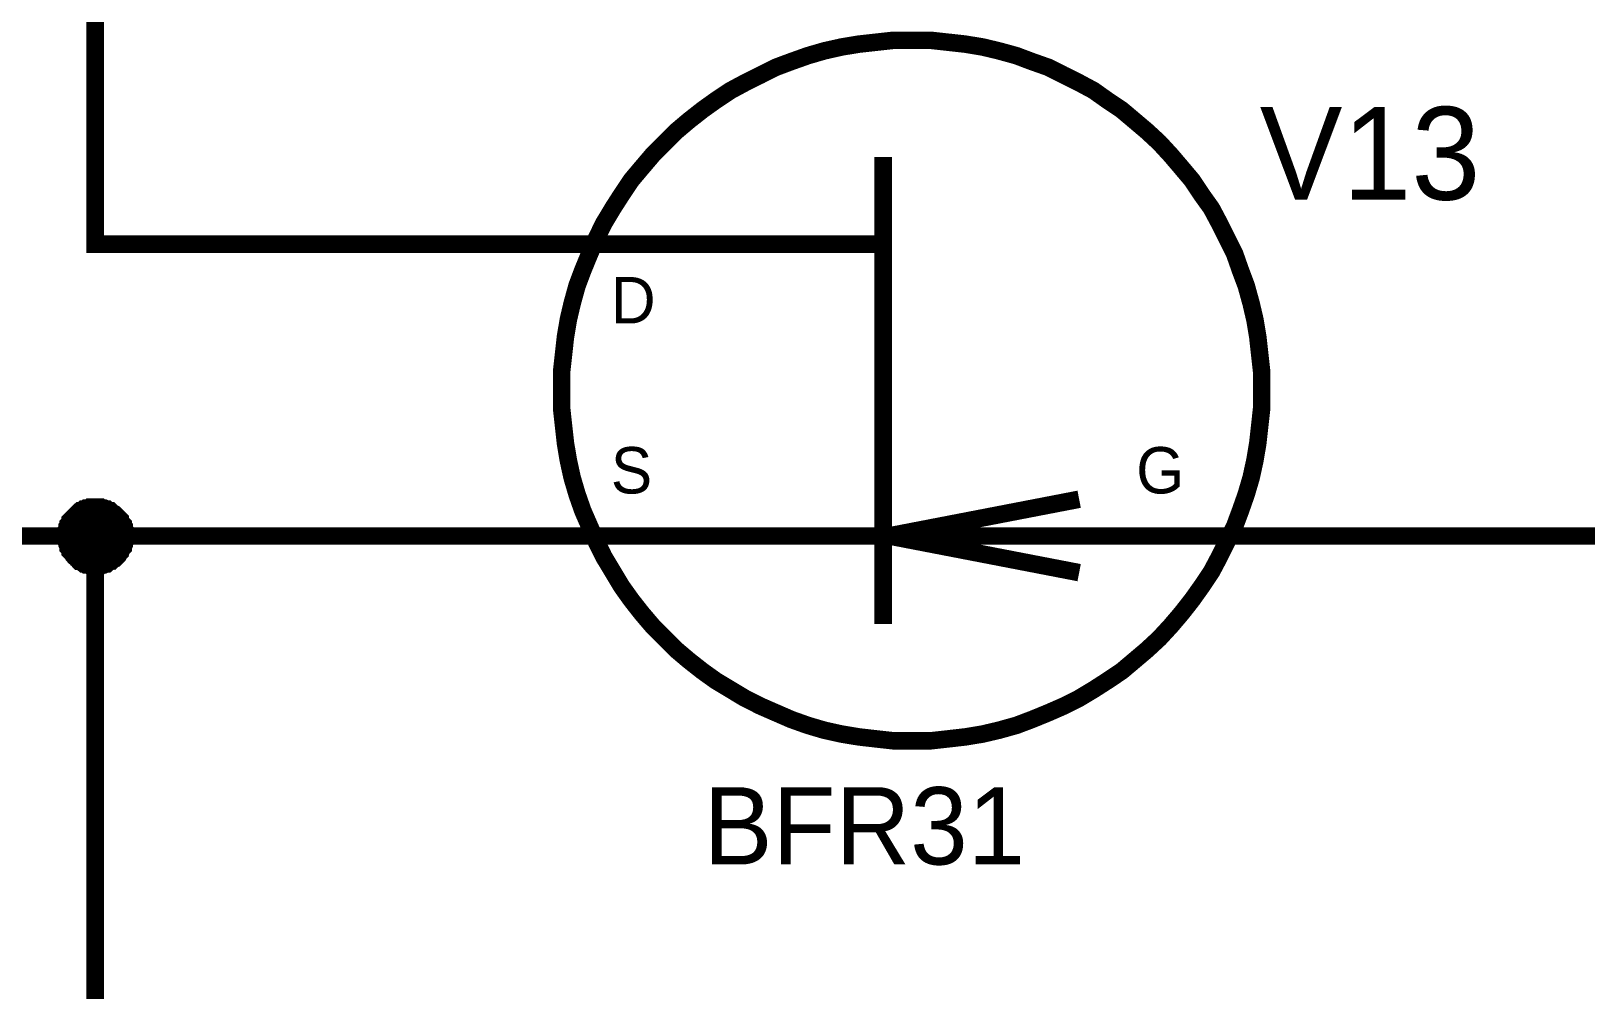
# Model space of a CAD drawing. Header units: millimetres. Extents: x 0 to 420, y 0 to 297.
# Drawn here: x 126.44 to 153.09, y 177.22 to 193.65 of the extents above; entities that cross this region are included whole.
import ezdxf

# ---------------------------------------------------------------- set-up
doc = ezdxf.new("R2010")
doc.units = ezdxf.units.MM
doc.layers.add('Sheet', color=255, linetype='Continuous')

msp = doc.modelspace()

# ---------------------------------------------------------------- linework, layer by layer
at = {"layer": 'Sheet'}
for points, const_width in [([(135.04, 189.997), (127.543, 189.997), (127.543, 199.998), (127.543, 229.986)], 0.3), ([(150.035, 184.996), (157.533, 184.996), (157.533, 199.998), (155.034, 199.998)], 0.3), ([(135.537, 187.496), (135.537, 187.811), (135.57, 188.109), (135.603, 188.407), (135.653, 188.705), (135.719, 188.986), (135.802, 189.285), (135.901, 189.549), (136.017, 189.831), (136.133, 190.096), (136.265, 190.361), (136.414, 190.609), (136.563, 190.841), (136.728, 191.089), (136.91, 191.305), (137.093, 191.52), (137.308, 191.735), (137.506, 191.934), (137.721, 192.116), (137.953, 192.298), (138.185, 192.464), (138.433, 192.629), (138.681, 192.762), (138.946, 192.894), (139.211, 193.027), (139.476, 193.126), (139.757, 193.226), (140.039, 193.308), (140.337, 193.375), (140.634, 193.424), (140.932, 193.457), (141.23, 193.49), (141.545, 193.49)], 0.3), ([(141.545, 193.49), (141.23, 193.49), (140.932, 193.457), (140.634, 193.424), (140.337, 193.375), (140.039, 193.308), (139.757, 193.226), (139.476, 193.126), (139.211, 193.027), (138.946, 192.894), (138.681, 192.762), (138.433, 192.629), (138.185, 192.464), (137.953, 192.298), (137.721, 192.116), (137.506, 191.934), (137.308, 191.735), (137.093, 191.52), (136.91, 191.305), (136.728, 191.089), (136.563, 190.841), (136.414, 190.609), (136.265, 190.361), (136.133, 190.096), (136.017, 189.831), (135.901, 189.549), (135.802, 189.285), (135.719, 188.986), (135.653, 188.705), (135.603, 188.407), (135.57, 188.109), (135.537, 187.811), (135.537, 187.496)], 0.3), ([(141.545, 193.49), (141.545, 193.49)], 0.3), ([(141.545, 193.49), (141.859, 193.49), (142.157, 193.457), (142.455, 193.424), (142.753, 193.375), (143.034, 193.308), (143.332, 193.226), (143.597, 193.126), (143.878, 193.027), (144.143, 192.894), (144.408, 192.762), (144.656, 192.629), (144.888, 192.464), (145.136, 192.298), (145.352, 192.116), (145.567, 191.934), (145.782, 191.735), (145.98, 191.52), (146.163, 191.305), (146.345, 191.089), (146.51, 190.841), (146.676, 190.609), (146.808, 190.361), (146.94, 190.096), (147.073, 189.831), (147.172, 189.549), (147.271, 189.285), (147.354, 188.986), (147.42, 188.705), (147.47, 188.407), (147.503, 188.109), (147.536, 187.811), (147.536, 187.496)], 0.3), ([(147.536, 187.496), (147.536, 187.811), (147.503, 188.109), (147.47, 188.407), (147.42, 188.705), (147.354, 188.986), (147.271, 189.285), (147.172, 189.549), (147.073, 189.831), (146.94, 190.096), (146.808, 190.361), (146.676, 190.609), (146.51, 190.841), (146.345, 191.089), (146.163, 191.305), (145.98, 191.52), (145.782, 191.735), (145.567, 191.934), (145.352, 192.116), (145.136, 192.298), (144.888, 192.464), (144.656, 192.629), (144.408, 192.762), (144.143, 192.894), (143.878, 193.027), (143.597, 193.126), (143.332, 193.226), (143.034, 193.308), (142.753, 193.375), (142.455, 193.424), (142.157, 193.457), (141.859, 193.49), (141.545, 193.49)], 0.3), ([(141.048, 191.487), (141.048, 183.489)], 0.3), ([(137.539, 189.997), (135.04, 189.997)], 0.3), ([(137.539, 189.997), (140.899, 189.997)], 0.3), ([(141.545, 181.485), (141.23, 181.485), (140.932, 181.518), (140.634, 181.552), (140.337, 181.601), (140.039, 181.667), (139.757, 181.75), (139.476, 181.85), (139.211, 181.965), (138.946, 182.081), (138.681, 182.214), (138.433, 182.363), (138.185, 182.512), (137.953, 182.678), (137.721, 182.86), (137.506, 183.042), (137.308, 183.241), (137.093, 183.456), (136.91, 183.671), (136.728, 183.903), (136.563, 184.135), (136.414, 184.383), (136.265, 184.631), (136.133, 184.896), (136.017, 185.161), (135.901, 185.426), (135.802, 185.708), (135.719, 185.989), (135.653, 186.287), (135.603, 186.585), (135.57, 186.883), (135.537, 187.182), (135.537, 187.496)], 0.3), ([(135.537, 187.496), (135.537, 187.496)], 0.3), ([(135.537, 187.496), (135.537, 187.182), (135.57, 186.883), (135.603, 186.585), (135.653, 186.287), (135.719, 185.989), (135.802, 185.708), (135.901, 185.426), (136.017, 185.161), (136.133, 184.896), (136.265, 184.631), (136.414, 184.383), (136.563, 184.135), (136.728, 183.903), (136.91, 183.671), (137.093, 183.456), (137.308, 183.241), (137.506, 183.042), (137.721, 182.86), (137.953, 182.678), (138.185, 182.512), (138.433, 182.363), (138.681, 182.214), (138.946, 182.081), (139.211, 181.965), (139.476, 181.85), (139.757, 181.75), (140.039, 181.667), (140.337, 181.601), (140.634, 181.552), (140.932, 181.518), (141.23, 181.485), (141.545, 181.485)], 0.3), ([(147.536, 187.496), (147.536, 187.182), (147.503, 186.883), (147.47, 186.585), (147.42, 186.287), (147.354, 185.989), (147.271, 185.708), (147.172, 185.426), (147.073, 185.161), (146.94, 184.896), (146.808, 184.631), (146.676, 184.383), (146.51, 184.135), (146.345, 183.903), (146.163, 183.671), (145.98, 183.456), (145.782, 183.241), (145.567, 183.042), (145.352, 182.86), (145.136, 182.678), (144.888, 182.512), (144.656, 182.363), (144.408, 182.214), (144.143, 182.081), (143.878, 181.965), (143.597, 181.85), (143.332, 181.75), (143.034, 181.667), (142.753, 181.601), (142.455, 181.552), (142.157, 181.518), (141.859, 181.485), (141.545, 181.485)], 0.3), ([(141.545, 181.485), (141.859, 181.485), (142.157, 181.518), (142.455, 181.552), (142.753, 181.601), (143.034, 181.667), (143.332, 181.75), (143.597, 181.85), (143.878, 181.965), (144.143, 182.081), (144.408, 182.214), (144.656, 182.363), (144.888, 182.512), (145.136, 182.678), (145.352, 182.86), (145.567, 183.042), (145.782, 183.241), (145.98, 183.456), (146.163, 183.671), (146.345, 183.903), (146.51, 184.135), (146.676, 184.383), (146.808, 184.631), (146.94, 184.896), (147.073, 185.161), (147.172, 185.426), (147.271, 185.708), (147.354, 185.989), (147.42, 186.287), (147.47, 186.585), (147.503, 186.883), (147.536, 187.182), (147.536, 187.496)], 0.3), ([(147.536, 187.496), (147.536, 187.496), (147.536, 187.496), (147.536, 187.496), (147.536, 187.496), (147.536, 187.496), (147.536, 187.496), (147.536, 187.496), (147.536, 187.496), (147.536, 187.496), (147.536, 187.496), (147.536, 187.496), (147.536, 187.496), (147.536, 187.496), (147.536, 187.496), (147.536, 187.496), (147.536, 187.496), (147.536, 187.496), (147.536, 187.496), (147.536, 187.496), (147.536, 187.496), (147.536, 187.496), (147.536, 187.496), (147.536, 187.496), (147.536, 187.496), (147.536, 187.496), (147.536, 187.496), (147.536, 187.496), (147.536, 187.496), (147.536, 187.496), (147.536, 187.496), (147.536, 187.496), (147.536, 187.496)], 0.3), ([(147.536, 187.496), (147.536, 187.496)], 0.3), ([(141.148, 184.996), (144.408, 185.625)], 0.3), ([(127.046, 184.996), (127.046, 185.029), (127.046, 185.045), (127.046, 185.079), (127.063, 185.095), (127.063, 185.128), (127.063, 185.145), (127.079, 185.161), (127.079, 185.194), (127.096, 185.211), (127.112, 185.228), (127.112, 185.261), (127.129, 185.277), (127.145, 185.294), (127.162, 185.31), (127.178, 185.327), (127.195, 185.343), (127.212, 185.36), (127.228, 185.377), (127.245, 185.393), (127.261, 185.41), (127.278, 185.426), (127.311, 185.426), (127.327, 185.443), (127.344, 185.459), (127.377, 185.459), (127.394, 185.476), (127.41, 185.476), (127.443, 185.476), (127.46, 185.493), (127.493, 185.493), (127.509, 185.493), (127.543, 185.493)], 0.3), ([(127.046, 184.996), (127.046, 185.029), (127.046, 185.045), (127.046, 185.079), (127.063, 185.095), (127.063, 185.128), (127.063, 185.145), (127.079, 185.161), (127.079, 185.194), (127.096, 185.211), (127.112, 185.228), (127.112, 185.261), (127.129, 185.277), (127.145, 185.294), (127.162, 185.31), (127.178, 185.327), (127.195, 185.343), (127.212, 185.36), (127.228, 185.377), (127.245, 185.393), (127.261, 185.41), (127.278, 185.426), (127.311, 185.426), (127.327, 185.443), (127.344, 185.459), (127.377, 185.459), (127.394, 185.476), (127.41, 185.476), (127.443, 185.476), (127.46, 185.493), (127.493, 185.493), (127.509, 185.493), (127.543, 185.493)], 0.3), ([(127.046, 184.996), (127.046, 185.029), (127.046, 185.045), (127.046, 185.079), (127.063, 185.095), (127.063, 185.128), (127.063, 185.145), (127.079, 185.161), (127.079, 185.194), (127.096, 185.211), (127.112, 185.228), (127.112, 185.261), (127.129, 185.277), (127.145, 185.294), (127.162, 185.31), (127.178, 185.327), (127.195, 185.343), (127.212, 185.36), (127.228, 185.377), (127.245, 185.393), (127.261, 185.41), (127.278, 185.426), (127.311, 185.426), (127.327, 185.443), (127.344, 185.459), (127.377, 185.459), (127.394, 185.476), (127.41, 185.476), (127.443, 185.476), (127.46, 185.493), (127.493, 185.493), (127.509, 185.493), (127.543, 185.493)], 0.3), ([(127.046, 184.996), (127.046, 185.029), (127.046, 185.045), (127.046, 185.079), (127.063, 185.095), (127.063, 185.128), (127.063, 185.145), (127.079, 185.161), (127.079, 185.194), (127.096, 185.211), (127.112, 185.228), (127.112, 185.261), (127.129, 185.277), (127.145, 185.294), (127.162, 185.31), (127.178, 185.327), (127.195, 185.343), (127.212, 185.36), (127.228, 185.377), (127.245, 185.393), (127.261, 185.41), (127.278, 185.426), (127.311, 185.426), (127.327, 185.443), (127.344, 185.459), (127.377, 185.459), (127.394, 185.476), (127.41, 185.476), (127.443, 185.476), (127.46, 185.493), (127.493, 185.493), (127.509, 185.493), (127.543, 185.493)], 0.3), ([(127.046, 184.996), (127.046, 185.029), (127.046, 185.045), (127.046, 185.079), (127.063, 185.095), (127.063, 185.128), (127.063, 185.145), (127.079, 185.161), (127.079, 185.194), (127.096, 185.211), (127.112, 185.228), (127.112, 185.261), (127.129, 185.277), (127.145, 185.294), (127.162, 185.31), (127.178, 185.327), (127.195, 185.343), (127.212, 185.36), (127.228, 185.377), (127.245, 185.393), (127.261, 185.41), (127.278, 185.426), (127.311, 185.426), (127.327, 185.443), (127.344, 185.459), (127.377, 185.459), (127.394, 185.476), (127.41, 185.476), (127.443, 185.476), (127.46, 185.493), (127.493, 185.493), (127.509, 185.493), (127.543, 185.493)], 0.0991), ([(127.046, 184.996), (127.046, 185.029), (127.046, 185.045), (127.046, 185.079), (127.063, 185.095), (127.063, 185.128), (127.063, 185.145), (127.079, 185.161), (127.079, 185.194), (127.096, 185.211), (127.112, 185.228), (127.112, 185.261), (127.129, 185.277), (127.145, 185.294), (127.162, 185.31), (127.178, 185.327), (127.195, 185.343), (127.212, 185.36), (127.228, 185.377), (127.245, 185.393), (127.261, 185.41), (127.278, 185.426), (127.311, 185.426), (127.327, 185.443), (127.344, 185.459), (127.377, 185.459), (127.394, 185.476), (127.41, 185.476), (127.443, 185.476), (127.46, 185.493), (127.493, 185.493), (127.509, 185.493), (127.543, 185.493)], 0.0991), ([(127.046, 184.996), (127.046, 185.029), (127.046, 185.045), (127.046, 185.079), (127.063, 185.095), (127.063, 185.128), (127.063, 185.145), (127.079, 185.161), (127.079, 185.194), (127.096, 185.211), (127.112, 185.228), (127.112, 185.261), (127.129, 185.277), (127.145, 185.294), (127.162, 185.31), (127.178, 185.327), (127.195, 185.343), (127.212, 185.36), (127.228, 185.377), (127.245, 185.393), (127.261, 185.41), (127.278, 185.426), (127.311, 185.426), (127.327, 185.443), (127.344, 185.459), (127.377, 185.459), (127.394, 185.476), (127.41, 185.476), (127.443, 185.476), (127.46, 185.493), (127.493, 185.493), (127.509, 185.493), (127.543, 185.493)], 0.0991), ([(127.046, 184.996), (127.046, 185.029), (127.046, 185.045), (127.046, 185.079), (127.063, 185.095), (127.063, 185.128), (127.063, 185.145), (127.079, 185.161), (127.079, 185.194), (127.096, 185.211), (127.112, 185.228), (127.112, 185.261), (127.129, 185.277), (127.145, 185.294), (127.162, 185.31), (127.178, 185.327), (127.195, 185.343), (127.212, 185.36), (127.228, 185.377), (127.245, 185.393), (127.261, 185.41), (127.278, 185.426), (127.311, 185.426), (127.327, 185.443), (127.344, 185.459), (127.377, 185.459), (127.394, 185.476), (127.41, 185.476), (127.443, 185.476), (127.46, 185.493), (127.493, 185.493), (127.509, 185.493), (127.543, 185.493)], 0.0991), ([(127.543, 185.493), (127.543, 185.493)], 0.3), ([(127.543, 185.493), (127.576, 185.493), (127.592, 185.493), (127.625, 185.493), (127.642, 185.476), (127.675, 185.476), (127.692, 185.476), (127.725, 185.459), (127.741, 185.459), (127.758, 185.443), (127.791, 185.426), (127.807, 185.426), (127.824, 185.41), (127.84, 185.393), (127.874, 185.377), (127.89, 185.36), (127.907, 185.343), (127.923, 185.327), (127.94, 185.31), (127.956, 185.294), (127.973, 185.277), (127.973, 185.261), (127.989, 185.228), (128.006, 185.211), (128.023, 185.194), (128.023, 185.161), (128.039, 185.145), (128.039, 185.128), (128.039, 185.095), (128.056, 185.079), (128.056, 185.045), (128.056, 185.029), (128.056, 184.996)], 0.3), ([(127.543, 185.493), (127.543, 185.493)], 0.3), ([(127.543, 185.493), (127.576, 185.493), (127.592, 185.493), (127.625, 185.493), (127.642, 185.476), (127.675, 185.476), (127.692, 185.476), (127.725, 185.459), (127.741, 185.459), (127.758, 185.443), (127.791, 185.426), (127.807, 185.426), (127.824, 185.41), (127.84, 185.393), (127.874, 185.377), (127.89, 185.36), (127.907, 185.343), (127.923, 185.327), (127.94, 185.31), (127.956, 185.294), (127.973, 185.277), (127.973, 185.261), (127.989, 185.228), (128.006, 185.211), (128.023, 185.194), (128.023, 185.161), (128.039, 185.145), (128.039, 185.128), (128.039, 185.095), (128.056, 185.079), (128.056, 185.045), (128.056, 185.029), (128.056, 184.996)], 0.3), ([(127.543, 185.493), (127.543, 185.493)], 0.3), ([(127.543, 185.493), (127.576, 185.493), (127.592, 185.493), (127.625, 185.493), (127.642, 185.476), (127.675, 185.476), (127.692, 185.476), (127.725, 185.459), (127.741, 185.459), (127.758, 185.443), (127.791, 185.426), (127.807, 185.426), (127.824, 185.41), (127.84, 185.393), (127.874, 185.377), (127.89, 185.36), (127.907, 185.343), (127.923, 185.327), (127.94, 185.31), (127.956, 185.294), (127.973, 185.277), (127.973, 185.261), (127.989, 185.228), (128.006, 185.211), (128.023, 185.194), (128.023, 185.161), (128.039, 185.145), (128.039, 185.128), (128.039, 185.095), (128.056, 185.079), (128.056, 185.045), (128.056, 185.029), (128.056, 184.996)], 0.3), ([(127.543, 185.493), (127.543, 185.493)], 0.3), ([(127.543, 185.493), (127.576, 185.493), (127.592, 185.493), (127.625, 185.493), (127.642, 185.476), (127.675, 185.476), (127.692, 185.476), (127.725, 185.459), (127.741, 185.459), (127.758, 185.443), (127.791, 185.426), (127.807, 185.426), (127.824, 185.41), (127.84, 185.393), (127.874, 185.377), (127.89, 185.36), (127.907, 185.343), (127.923, 185.327), (127.94, 185.31), (127.956, 185.294), (127.973, 185.277), (127.973, 185.261), (127.989, 185.228), (128.006, 185.211), (128.023, 185.194), (128.023, 185.161), (128.039, 185.145), (128.039, 185.128), (128.039, 185.095), (128.056, 185.079), (128.056, 185.045), (128.056, 185.029), (128.056, 184.996)], 0.3), ([(127.543, 185.493), (127.543, 185.493)], 0.0991), ([(127.543, 185.493), (127.576, 185.493), (127.592, 185.493), (127.625, 185.493), (127.642, 185.476), (127.675, 185.476), (127.692, 185.476), (127.725, 185.459), (127.741, 185.459), (127.758, 185.443), (127.791, 185.426), (127.807, 185.426), (127.824, 185.41), (127.84, 185.393), (127.874, 185.377), (127.89, 185.36), (127.907, 185.343), (127.923, 185.327), (127.94, 185.31), (127.956, 185.294), (127.973, 185.277), (127.973, 185.261), (127.989, 185.228), (128.006, 185.211), (128.023, 185.194), (128.023, 185.161), (128.039, 185.145), (128.039, 185.128), (128.039, 185.095), (128.056, 185.079), (128.056, 185.045), (128.056, 185.029), (128.056, 184.996)], 0.0991), ([(127.543, 185.493), (127.543, 185.493)], 0.0991), ([(127.543, 185.493), (127.576, 185.493), (127.592, 185.493), (127.625, 185.493), (127.642, 185.476), (127.675, 185.476), (127.692, 185.476), (127.725, 185.459), (127.741, 185.459), (127.758, 185.443), (127.791, 185.426), (127.807, 185.426), (127.824, 185.41), (127.84, 185.393), (127.874, 185.377), (127.89, 185.36), (127.907, 185.343), (127.923, 185.327), (127.94, 185.31), (127.956, 185.294), (127.973, 185.277), (127.973, 185.261), (127.989, 185.228), (128.006, 185.211), (128.023, 185.194), (128.023, 185.161), (128.039, 185.145), (128.039, 185.128), (128.039, 185.095), (128.056, 185.079), (128.056, 185.045), (128.056, 185.029), (128.056, 184.996)], 0.0991), ([(127.543, 185.493), (127.543, 185.493)], 0.0991), ([(127.543, 185.493), (127.576, 185.493), (127.592, 185.493), (127.625, 185.493), (127.642, 185.476), (127.675, 185.476), (127.692, 185.476), (127.725, 185.459), (127.741, 185.459), (127.758, 185.443), (127.791, 185.426), (127.807, 185.426), (127.824, 185.41), (127.84, 185.393), (127.874, 185.377), (127.89, 185.36), (127.907, 185.343), (127.923, 185.327), (127.94, 185.31), (127.956, 185.294), (127.973, 185.277), (127.973, 185.261), (127.989, 185.228), (128.006, 185.211), (128.023, 185.194), (128.023, 185.161), (128.039, 185.145), (128.039, 185.128), (128.039, 185.095), (128.056, 185.079), (128.056, 185.045), (128.056, 185.029), (128.056, 184.996)], 0.0991), ([(127.543, 185.493), (127.543, 185.493)], 0.0991), ([(127.543, 185.493), (127.576, 185.493), (127.592, 185.493), (127.625, 185.493), (127.642, 185.476), (127.675, 185.476), (127.692, 185.476), (127.725, 185.459), (127.741, 185.459), (127.758, 185.443), (127.791, 185.426), (127.807, 185.426), (127.824, 185.41), (127.84, 185.393), (127.874, 185.377), (127.89, 185.36), (127.907, 185.343), (127.923, 185.327), (127.94, 185.31), (127.956, 185.294), (127.973, 185.277), (127.973, 185.261), (127.989, 185.228), (128.006, 185.211), (128.023, 185.194), (128.023, 185.161), (128.039, 185.145), (128.039, 185.128), (128.039, 185.095), (128.056, 185.079), (128.056, 185.045), (128.056, 185.029), (128.056, 184.996)], 0.0991), ([(112.547, 184.996), (127.543, 184.996)], 0.3), ([(127.543, 184.482), (127.509, 184.482), (127.493, 184.482), (127.46, 184.482), (127.443, 184.499), (127.41, 184.499), (127.394, 184.499), (127.377, 184.516), (127.344, 184.516), (127.327, 184.532), (127.311, 184.549), (127.278, 184.565), (127.261, 184.565), (127.245, 184.582), (127.228, 184.598), (127.212, 184.615), (127.195, 184.631), (127.178, 184.648), (127.162, 184.665), (127.145, 184.698), (127.129, 184.714), (127.112, 184.731), (127.112, 184.747), (127.096, 184.78), (127.079, 184.797), (127.079, 184.814), (127.063, 184.847), (127.063, 184.863), (127.063, 184.896), (127.046, 184.913), (127.046, 184.946), (127.046, 184.963), (127.046, 184.996)], 0.3), ([(127.046, 184.996), (127.046, 184.996)], 0.3), ([(127.543, 184.482), (127.509, 184.482), (127.493, 184.482), (127.46, 184.482), (127.443, 184.499), (127.41, 184.499), (127.394, 184.499), (127.377, 184.516), (127.344, 184.516), (127.327, 184.532), (127.311, 184.549), (127.278, 184.565), (127.261, 184.565), (127.245, 184.582), (127.228, 184.598), (127.212, 184.615), (127.195, 184.631), (127.178, 184.648), (127.162, 184.665), (127.145, 184.698), (127.129, 184.714), (127.112, 184.731), (127.112, 184.747), (127.096, 184.78), (127.079, 184.797), (127.079, 184.814), (127.063, 184.847), (127.063, 184.863), (127.063, 184.896), (127.046, 184.913), (127.046, 184.946), (127.046, 184.963), (127.046, 184.996)], 0.3), ([(127.046, 184.996), (127.046, 184.996)], 0.3), ([(127.543, 184.482), (127.509, 184.482), (127.493, 184.482), (127.46, 184.482), (127.443, 184.499), (127.41, 184.499), (127.394, 184.499), (127.377, 184.516), (127.344, 184.516), (127.327, 184.532), (127.311, 184.549), (127.278, 184.565), (127.261, 184.565), (127.245, 184.582), (127.228, 184.598), (127.212, 184.615), (127.195, 184.631), (127.178, 184.648), (127.162, 184.665), (127.145, 184.698), (127.129, 184.714), (127.112, 184.731), (127.112, 184.747), (127.096, 184.78), (127.079, 184.797), (127.079, 184.814), (127.063, 184.847), (127.063, 184.863), (127.063, 184.896), (127.046, 184.913), (127.046, 184.946), (127.046, 184.963), (127.046, 184.996)], 0.3), ([(127.046, 184.996), (127.046, 184.996)], 0.3), ([(127.543, 184.482), (127.509, 184.482), (127.493, 184.482), (127.46, 184.482), (127.443, 184.499), (127.41, 184.499), (127.394, 184.499), (127.377, 184.516), (127.344, 184.516), (127.327, 184.532), (127.311, 184.549), (127.278, 184.565), (127.261, 184.565), (127.245, 184.582), (127.228, 184.598), (127.212, 184.615), (127.195, 184.631), (127.178, 184.648), (127.162, 184.665), (127.145, 184.698), (127.129, 184.714), (127.112, 184.731), (127.112, 184.747), (127.096, 184.78), (127.079, 184.797), (127.079, 184.814), (127.063, 184.847), (127.063, 184.863), (127.063, 184.896), (127.046, 184.913), (127.046, 184.946), (127.046, 184.963), (127.046, 184.996)], 0.3), ([(127.046, 184.996), (127.046, 184.996)], 0.3), ([(127.543, 184.482), (127.509, 184.482), (127.493, 184.482), (127.46, 184.482), (127.443, 184.499), (127.41, 184.499), (127.394, 184.499), (127.377, 184.516), (127.344, 184.516), (127.327, 184.532), (127.311, 184.549), (127.278, 184.565), (127.261, 184.565), (127.245, 184.582), (127.228, 184.598), (127.212, 184.615), (127.195, 184.631), (127.178, 184.648), (127.162, 184.665), (127.145, 184.698), (127.129, 184.714), (127.112, 184.731), (127.112, 184.747), (127.096, 184.78), (127.079, 184.797), (127.079, 184.814), (127.063, 184.847), (127.063, 184.863), (127.063, 184.896), (127.046, 184.913), (127.046, 184.946), (127.046, 184.963), (127.046, 184.996)], 0.0991), ([(127.046, 184.996), (127.046, 184.996)], 0.0991), ([(127.543, 184.482), (127.509, 184.482), (127.493, 184.482), (127.46, 184.482), (127.443, 184.499), (127.41, 184.499), (127.394, 184.499), (127.377, 184.516), (127.344, 184.516), (127.327, 184.532), (127.311, 184.549), (127.278, 184.565), (127.261, 184.565), (127.245, 184.582), (127.228, 184.598), (127.212, 184.615), (127.195, 184.631), (127.178, 184.648), (127.162, 184.665), (127.145, 184.698), (127.129, 184.714), (127.112, 184.731), (127.112, 184.747), (127.096, 184.78), (127.079, 184.797), (127.079, 184.814), (127.063, 184.847), (127.063, 184.863), (127.063, 184.896), (127.046, 184.913), (127.046, 184.946), (127.046, 184.963), (127.046, 184.996)], 0.0991), ([(127.046, 184.996), (127.046, 184.996)], 0.0991), ([(127.543, 184.482), (127.509, 184.482), (127.493, 184.482), (127.46, 184.482), (127.443, 184.499), (127.41, 184.499), (127.394, 184.499), (127.377, 184.516), (127.344, 184.516), (127.327, 184.532), (127.311, 184.549), (127.278, 184.565), (127.261, 184.565), (127.245, 184.582), (127.228, 184.598), (127.212, 184.615), (127.195, 184.631), (127.178, 184.648), (127.162, 184.665), (127.145, 184.698), (127.129, 184.714), (127.112, 184.731), (127.112, 184.747), (127.096, 184.78), (127.079, 184.797), (127.079, 184.814), (127.063, 184.847), (127.063, 184.863), (127.063, 184.896), (127.046, 184.913), (127.046, 184.946), (127.046, 184.963), (127.046, 184.996)], 0.0991), ([(127.046, 184.996), (127.046, 184.996)], 0.0991), ([(127.543, 184.482), (127.509, 184.482), (127.493, 184.482), (127.46, 184.482), (127.443, 184.499), (127.41, 184.499), (127.394, 184.499), (127.377, 184.516), (127.344, 184.516), (127.327, 184.532), (127.311, 184.549), (127.278, 184.565), (127.261, 184.565), (127.245, 184.582), (127.228, 184.598), (127.212, 184.615), (127.195, 184.631), (127.178, 184.648), (127.162, 184.665), (127.145, 184.698), (127.129, 184.714), (127.112, 184.731), (127.112, 184.747), (127.096, 184.78), (127.079, 184.797), (127.079, 184.814), (127.063, 184.847), (127.063, 184.863), (127.063, 184.896), (127.046, 184.913), (127.046, 184.946), (127.046, 184.963), (127.046, 184.996)], 0.0991), ([(127.046, 184.996), (127.046, 184.996)], 0.0991), ([(127.543, 173.736), (127.543, 184.996), (135.04, 184.996)], 0.3), ([(128.056, 184.996), (128.056, 184.963), (128.056, 184.946), (128.056, 184.913), (128.039, 184.896), (128.039, 184.863), (128.039, 184.847), (128.023, 184.814), (128.023, 184.797), (128.006, 184.78), (127.989, 184.747), (127.973, 184.731), (127.973, 184.714), (127.956, 184.698), (127.94, 184.665), (127.923, 184.648), (127.907, 184.631), (127.89, 184.615), (127.874, 184.598), (127.84, 184.582), (127.824, 184.565), (127.807, 184.565), (127.791, 184.549), (127.758, 184.532), (127.741, 184.516), (127.725, 184.516), (127.692, 184.499), (127.675, 184.499), (127.642, 184.499), (127.625, 184.482), (127.592, 184.482), (127.576, 184.482), (127.543, 184.482)], 0.3), ([(128.056, 184.996), (128.056, 184.963), (128.056, 184.946), (128.056, 184.913), (128.039, 184.896), (128.039, 184.863), (128.039, 184.847), (128.023, 184.814), (128.023, 184.797), (128.006, 184.78), (127.989, 184.747), (127.973, 184.731), (127.973, 184.714), (127.956, 184.698), (127.94, 184.665), (127.923, 184.648), (127.907, 184.631), (127.89, 184.615), (127.874, 184.598), (127.84, 184.582), (127.824, 184.565), (127.807, 184.565), (127.791, 184.549), (127.758, 184.532), (127.741, 184.516), (127.725, 184.516), (127.692, 184.499), (127.675, 184.499), (127.642, 184.499), (127.625, 184.482), (127.592, 184.482), (127.576, 184.482), (127.543, 184.482)], 0.3), ([(128.056, 184.996), (128.056, 184.963), (128.056, 184.946), (128.056, 184.913), (128.039, 184.896), (128.039, 184.863), (128.039, 184.847), (128.023, 184.814), (128.023, 184.797), (128.006, 184.78), (127.989, 184.747), (127.973, 184.731), (127.973, 184.714), (127.956, 184.698), (127.94, 184.665), (127.923, 184.648), (127.907, 184.631), (127.89, 184.615), (127.874, 184.598), (127.84, 184.582), (127.824, 184.565), (127.807, 184.565), (127.791, 184.549), (127.758, 184.532), (127.741, 184.516), (127.725, 184.516), (127.692, 184.499), (127.675, 184.499), (127.642, 184.499), (127.625, 184.482), (127.592, 184.482), (127.576, 184.482), (127.543, 184.482)], 0.3), ([(128.056, 184.996), (128.056, 184.963), (128.056, 184.946), (128.056, 184.913), (128.039, 184.896), (128.039, 184.863), (128.039, 184.847), (128.023, 184.814), (128.023, 184.797), (128.006, 184.78), (127.989, 184.747), (127.973, 184.731), (127.973, 184.714), (127.956, 184.698), (127.94, 184.665), (127.923, 184.648), (127.907, 184.631), (127.89, 184.615), (127.874, 184.598), (127.84, 184.582), (127.824, 184.565), (127.807, 184.565), (127.791, 184.549), (127.758, 184.532), (127.741, 184.516), (127.725, 184.516), (127.692, 184.499), (127.675, 184.499), (127.642, 184.499), (127.625, 184.482), (127.592, 184.482), (127.576, 184.482), (127.543, 184.482)], 0.3), ([(128.056, 184.996), (128.056, 184.963), (128.056, 184.946), (128.056, 184.913), (128.039, 184.896), (128.039, 184.863), (128.039, 184.847), (128.023, 184.814), (128.023, 184.797), (128.006, 184.78), (127.989, 184.747), (127.973, 184.731), (127.973, 184.714), (127.956, 184.698), (127.94, 184.665), (127.923, 184.648), (127.907, 184.631), (127.89, 184.615), (127.874, 184.598), (127.84, 184.582), (127.824, 184.565), (127.807, 184.565), (127.791, 184.549), (127.758, 184.532), (127.741, 184.516), (127.725, 184.516), (127.692, 184.499), (127.675, 184.499), (127.642, 184.499), (127.625, 184.482), (127.592, 184.482), (127.576, 184.482), (127.543, 184.482)], 0.0991), ([(128.056, 184.996), (128.056, 184.963), (128.056, 184.946), (128.056, 184.913), (128.039, 184.896), (128.039, 184.863), (128.039, 184.847), (128.023, 184.814), (128.023, 184.797), (128.006, 184.78), (127.989, 184.747), (127.973, 184.731), (127.973, 184.714), (127.956, 184.698), (127.94, 184.665), (127.923, 184.648), (127.907, 184.631), (127.89, 184.615), (127.874, 184.598), (127.84, 184.582), (127.824, 184.565), (127.807, 184.565), (127.791, 184.549), (127.758, 184.532), (127.741, 184.516), (127.725, 184.516), (127.692, 184.499), (127.675, 184.499), (127.642, 184.499), (127.625, 184.482), (127.592, 184.482), (127.576, 184.482), (127.543, 184.482)], 0.0991), ([(128.056, 184.996), (128.056, 184.963), (128.056, 184.946), (128.056, 184.913), (128.039, 184.896), (128.039, 184.863), (128.039, 184.847), (128.023, 184.814), (128.023, 184.797), (128.006, 184.78), (127.989, 184.747), (127.973, 184.731), (127.973, 184.714), (127.956, 184.698), (127.94, 184.665), (127.923, 184.648), (127.907, 184.631), (127.89, 184.615), (127.874, 184.598), (127.84, 184.582), (127.824, 184.565), (127.807, 184.565), (127.791, 184.549), (127.758, 184.532), (127.741, 184.516), (127.725, 184.516), (127.692, 184.499), (127.675, 184.499), (127.642, 184.499), (127.625, 184.482), (127.592, 184.482), (127.576, 184.482), (127.543, 184.482)], 0.0991), ([(128.056, 184.996), (128.056, 184.963), (128.056, 184.946), (128.056, 184.913), (128.039, 184.896), (128.039, 184.863), (128.039, 184.847), (128.023, 184.814), (128.023, 184.797), (128.006, 184.78), (127.989, 184.747), (127.973, 184.731), (127.973, 184.714), (127.956, 184.698), (127.94, 184.665), (127.923, 184.648), (127.907, 184.631), (127.89, 184.615), (127.874, 184.598), (127.84, 184.582), (127.824, 184.565), (127.807, 184.565), (127.791, 184.549), (127.758, 184.532), (127.741, 184.516), (127.725, 184.516), (127.692, 184.499), (127.675, 184.499), (127.642, 184.499), (127.625, 184.482), (127.592, 184.482), (127.576, 184.482), (127.543, 184.482)], 0.0991), ([(128.056, 184.996), (128.056, 184.996), (128.056, 184.996), (128.056, 184.996), (128.056, 184.996), (128.056, 184.996), (128.056, 184.996), (128.056, 184.996), (128.056, 184.996), (128.056, 184.996), (128.056, 184.996), (128.056, 184.996), (128.056, 184.996), (128.056, 184.996), (128.056, 184.996), (128.056, 184.996), (128.056, 184.996), (128.056, 184.996), (128.056, 184.996), (128.056, 184.996), (128.056, 184.996), (128.056, 184.996), (128.056, 184.996), (128.056, 184.996), (128.056, 184.996), (128.056, 184.996), (128.056, 184.996), (128.056, 184.996), (128.056, 184.996), (128.056, 184.996), (128.056, 184.996), (128.056, 184.996), (128.056, 184.996)], 0.3), ([(128.056, 184.996), (128.056, 184.996)], 0.3), ([(128.056, 184.996), (128.056, 184.996), (128.056, 184.996), (128.056, 184.996), (128.056, 184.996), (128.056, 184.996), (128.056, 184.996), (128.056, 184.996), (128.056, 184.996), (128.056, 184.996), (128.056, 184.996), (128.056, 184.996), (128.056, 184.996), (128.056, 184.996), (128.056, 184.996), (128.056, 184.996), (128.056, 184.996), (128.056, 184.996), (128.056, 184.996), (128.056, 184.996), (128.056, 184.996), (128.056, 184.996), (128.056, 184.996), (128.056, 184.996), (128.056, 184.996), (128.056, 184.996), (128.056, 184.996), (128.056, 184.996), (128.056, 184.996), (128.056, 184.996), (128.056, 184.996), (128.056, 184.996), (128.056, 184.996)], 0.3), ([(128.056, 184.996), (128.056, 184.996)], 0.3), ([(128.056, 184.996), (128.056, 184.996), (128.056, 184.996), (128.056, 184.996), (128.056, 184.996), (128.056, 184.996), (128.056, 184.996), (128.056, 184.996), (128.056, 184.996), (128.056, 184.996), (128.056, 184.996), (128.056, 184.996), (128.056, 184.996), (128.056, 184.996), (128.056, 184.996), (128.056, 184.996), (128.056, 184.996), (128.056, 184.996), (128.056, 184.996), (128.056, 184.996), (128.056, 184.996), (128.056, 184.996), (128.056, 184.996), (128.056, 184.996), (128.056, 184.996), (128.056, 184.996), (128.056, 184.996), (128.056, 184.996), (128.056, 184.996), (128.056, 184.996), (128.056, 184.996), (128.056, 184.996), (128.056, 184.996)], 0.3), ([(128.056, 184.996), (128.056, 184.996)], 0.3), ([(128.056, 184.996), (128.056, 184.996), (128.056, 184.996), (128.056, 184.996), (128.056, 184.996), (128.056, 184.996), (128.056, 184.996), (128.056, 184.996), (128.056, 184.996), (128.056, 184.996), (128.056, 184.996), (128.056, 184.996), (128.056, 184.996), (128.056, 184.996), (128.056, 184.996), (128.056, 184.996), (128.056, 184.996), (128.056, 184.996), (128.056, 184.996), (128.056, 184.996), (128.056, 184.996), (128.056, 184.996), (128.056, 184.996), (128.056, 184.996), (128.056, 184.996), (128.056, 184.996), (128.056, 184.996), (128.056, 184.996), (128.056, 184.996), (128.056, 184.996), (128.056, 184.996), (128.056, 184.996), (128.056, 184.996)], 0.3), ([(128.056, 184.996), (128.056, 184.996)], 0.3), ([(128.056, 184.996), (128.056, 184.996), (128.056, 184.996), (128.056, 184.996), (128.056, 184.996), (128.056, 184.996), (128.056, 184.996), (128.056, 184.996), (128.056, 184.996), (128.056, 184.996), (128.056, 184.996), (128.056, 184.996), (128.056, 184.996), (128.056, 184.996), (128.056, 184.996), (128.056, 184.996), (128.056, 184.996), (128.056, 184.996), (128.056, 184.996), (128.056, 184.996), (128.056, 184.996), (128.056, 184.996), (128.056, 184.996), (128.056, 184.996), (128.056, 184.996), (128.056, 184.996), (128.056, 184.996), (128.056, 184.996), (128.056, 184.996), (128.056, 184.996), (128.056, 184.996), (128.056, 184.996), (128.056, 184.996)], 0.0991), ([(128.056, 184.996), (128.056, 184.996)], 0.0991), ([(128.056, 184.996), (128.056, 184.996), (128.056, 184.996), (128.056, 184.996), (128.056, 184.996), (128.056, 184.996), (128.056, 184.996), (128.056, 184.996), (128.056, 184.996), (128.056, 184.996), (128.056, 184.996), (128.056, 184.996), (128.056, 184.996), (128.056, 184.996), (128.056, 184.996), (128.056, 184.996), (128.056, 184.996), (128.056, 184.996), (128.056, 184.996), (128.056, 184.996), (128.056, 184.996), (128.056, 184.996), (128.056, 184.996), (128.056, 184.996), (128.056, 184.996), (128.056, 184.996), (128.056, 184.996), (128.056, 184.996), (128.056, 184.996), (128.056, 184.996), (128.056, 184.996), (128.056, 184.996), (128.056, 184.996)], 0.0991), ([(128.056, 184.996), (128.056, 184.996)], 0.0991), ([(128.056, 184.996), (128.056, 184.996), (128.056, 184.996), (128.056, 184.996), (128.056, 184.996), (128.056, 184.996), (128.056, 184.996), (128.056, 184.996), (128.056, 184.996), (128.056, 184.996), (128.056, 184.996), (128.056, 184.996), (128.056, 184.996), (128.056, 184.996), (128.056, 184.996), (128.056, 184.996), (128.056, 184.996), (128.056, 184.996), (128.056, 184.996), (128.056, 184.996), (128.056, 184.996), (128.056, 184.996), (128.056, 184.996), (128.056, 184.996), (128.056, 184.996), (128.056, 184.996), (128.056, 184.996), (128.056, 184.996), (128.056, 184.996), (128.056, 184.996), (128.056, 184.996), (128.056, 184.996), (128.056, 184.996)], 0.0991), ([(128.056, 184.996), (128.056, 184.996)], 0.0991), ([(128.056, 184.996), (128.056, 184.996), (128.056, 184.996), (128.056, 184.996), (128.056, 184.996), (128.056, 184.996), (128.056, 184.996), (128.056, 184.996), (128.056, 184.996), (128.056, 184.996), (128.056, 184.996), (128.056, 184.996), (128.056, 184.996), (128.056, 184.996), (128.056, 184.996), (128.056, 184.996), (128.056, 184.996), (128.056, 184.996), (128.056, 184.996), (128.056, 184.996), (128.056, 184.996), (128.056, 184.996), (128.056, 184.996), (128.056, 184.996), (128.056, 184.996), (128.056, 184.996), (128.056, 184.996), (128.056, 184.996), (128.056, 184.996), (128.056, 184.996), (128.056, 184.996), (128.056, 184.996), (128.056, 184.996)], 0.0991), ([(128.056, 184.996), (128.056, 184.996)], 0.0991), ([(137.539, 184.996), (135.04, 184.996)], 0.3), ([(137.539, 184.996), (141.148, 184.996)], 0.3), ([(147.536, 184.996), (141.148, 184.996)], 0.3), ([(141.148, 184.996), (144.408, 184.367)], 0.3), ([(147.536, 184.996), (150.035, 184.996)], 0.3), ([(141.545, 181.485), (141.545, 181.485)], 0.3)]:
    msp.add_lwpolyline(points, dxfattribs=dict(at, const_width=const_width))
at = {"layer": 'Sheet', "const_width": 0.508}
msp.add_lwpolyline([(127.246, 185, 1), (127.754, 185, 1)], format="xyb", close=True, dxfattribs=at)

# ---------------------------------------------------------------- texts
at = {"layer": 'Sheet'}
for s, height, p in [('V13', 1.5897, (147.503, 190.758)), ('D', 0.795, (136.381, 188.639)), ('S', 0.795, (136.381, 185.724)), ('G', 0.795, (145.385, 185.724)), ('BFR31', 1.3247, (137.97, 179.366))]:
    msp.add_text(s, height=height, dxfattribs=at).set_placement(p)

doc.saveas('drawing.dxf')
